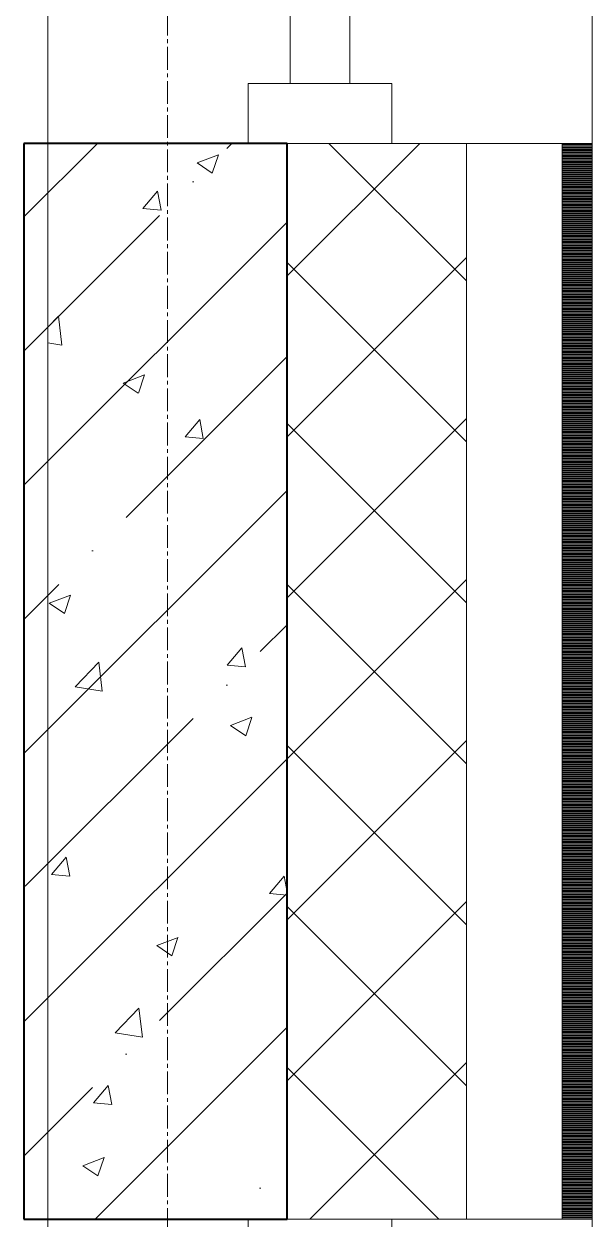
# Model space of a CAD drawing. Header units: millimetres. Extents: x -24360 to 609566, y -391049 to 148426.
# Drawn here: x 214009 to 214484, y 23954 to 24954 of the extents above; entities that cross this region are included whole.
import ezdxf

# ---------------------------------------------------------------- set-up
doc = ezdxf.new("R2010")
doc.units = ezdxf.units.MM
doc.linetypes.add('CENTER2', pattern=[28.575, 19.05, -3.175, 3.175, -3.175])
doc.linetypes.add('HIDDEN2', pattern=[4.7625, 3.175, -1.5875])
for name, color, linetype, lineweight in [('A-Wall_Материал_Газоблок_Контур', 250, 'Continuous', 0), ('АР_Колонны', 70, 'Continuous', 30), ('АР_Окна', 4, 'Continuous', 5), ('АР_Стены ЖБ', 7, 'Continuous', 30), ('АР_Стены ПЕНОблок', 52, 'Continuous', 20), ('АР_Тонкая', 254, 'Continuous', 5), ('АР_Утеплитель', 31, 'Continuous', 0), ('АР_Штриховка', 8, 'Continuous', 0)]:
    doc.layers.add(name, color=color, linetype=linetype, lineweight=lineweight)
doc.layers.add('АР_Оси_РД_100', color=7, linetype='Continuous', lineweight=0, true_color=0x525252)

msp = doc.modelspace()

# ---------------------------------------------------------------- hatches: boundary and pattern name
at = {"layer": 'АР_Штриховка', "linetype": 'Continuous', "lineweight": 5, "true_color": 0x000000}
h = msp.add_hatch(dxfattribs=at)
h.set_pattern_fill('ANSI35', color=18, scale=25, style=0)
h.set_pattern_definition([(45, (194029.4, -14045.81), (-112.2532, 112.2532), []), (45, (194141.65, -14045.81), (-112.2532, 112.2532), [198.4375, -39.6875, 0, -39.6875])])
h.paths.add_polyline_path([(214009.4, 23954.189), (214229.4, 23954.189), (214229.4, 24854.189), (214009.4, 24854.189)], flags=0)

# ---------------------------------------------------------------- linework, layer by layer
at = {"layer": 'A-Wall_Материал_Газоблок_Контур', "color": 18, "linetype": 'Continuous', "lineweight": 0, "true_color": 0x000000}
for p, q in [((214029.4, 26054.189), (214029.4, 24854.189)), ((214484.4, 24854.189), (214484.4, 26054.189)), ((214029.4, 23954.189), (214029.4, 20654.189)), ((214484.4, 20654.189), (214484.4, 23954.189))]:
    msp.add_line(p, q, dxfattribs=at)
at = {"layer": 'АР_Колонны', "color": 18, "linetype": 'HIDDEN2', "lineweight": 25, "true_color": 0x000000}
for p, q in [((214009.4, 24854.189), (214229.4, 24854.189)), ((214009.4, 23954.189), (214009.4, 24854.189)), ((214229.4, 24854.189), (214229.4, 23954.189)), ((214229.4, 23954.189), (214009.4, 23954.189))]:
    msp.add_line(p, q, dxfattribs=at)
at = {"layer": 'АР_Колонны', "color": 18, "linetype": 'Continuous', "lineweight": 30, "true_color": 0x000000}
for p, q in [((214229.4, 24854.189), (214009.4, 24854.189)), ((214009.4, 24854.189), (214009.4, 23954.189)), ((214229.4, 23954.189), (214229.4, 24854.189)), ((214009.4, 23954.189), (214229.4, 23954.189))]:
    msp.add_line(p, q, dxfattribs=at)
at = {"layer": 'АР_Окна', "color": 18, "linetype": 'Continuous', "lineweight": 5, "true_color": 0x000000}
for p, q in [((214029.4, 26054.189), (214029.4, 24854.189)), ((214484.4, 26054.189), (214484.4, 24854.189)), ((214029.4, 23954.189), (214029.4, 20654.189)), ((214484.4, 23954.189), (214484.4, 20654.189))]:
    msp.add_line(p, q, dxfattribs=at)
for points in [[(214231.9, 26004.189), (214281.9, 26004.189), (214281.9, 24904.189), (214231.9, 24904.189)], [(214316.9, 24904.189), (214316.9, 24854.189), (214196.9, 24854.189), (214196.9, 24904.189)], [(214316.9, 23904.189), (214316.9, 23954.189), (214196.9, 23954.189), (214196.9, 23904.189)]]:
    msp.add_lwpolyline(points, close=True, dxfattribs=at)
at = {"layer": 'АР_Оси_РД_100', "linetype": 'CENTER2'}
msp.add_line((214129.4, -4259.177), (214129.4, 29954.189), dxfattribs=at)
at = {"layer": 'АР_Стены ЖБ', "color": 18, "linetype": 'Continuous', "lineweight": 40, "true_color": 0x000000}
for p, q in [((214229.4, 24854.189), (214009.4, 24854.189)), ((214009.4, 24854.189), (214009.4, 23954.189)), ((214229.4, 23954.189), (214229.4, 24854.189)), ((214009.4, 23954.189), (214229.4, 23954.189))]:
    msp.add_line(p, q, dxfattribs=at)
at = {"layer": 'АР_Стены ПЕНОблок', "color": 18, "linetype": 'Continuous', "lineweight": 20, "true_color": 0x000000}
for p, q in [((214229.4, 24854.189), (214029.4, 24854.189)), ((214029.4, 24854.189), (214029.4, 23954.189)), ((214229.4, 23954.189), (214229.4, 24854.189)), ((214029.4, 23954.189), (214229.4, 23954.189))]:
    msp.add_line(p, q, dxfattribs=at)
at = {"layer": 'АР_Тонкая', "color": 18, "linetype": 'Continuous', "lineweight": 5, "true_color": 0x000000}
for p, q in [((214459.4, 24854.189), (214379.4, 24854.189)), ((214379.4, 24854.189), (214379.4, 23954.189)), ((214459.4, 23954.189), (214459.4, 24854.189)), ((214484.4, 24854.189), (214459.4, 24854.189)), ((214459.4, 24854.189), (214459.4, 23954.189)), ((214484.4, 23954.189), (214484.4, 24854.189)), ((214379.4, 23954.189), (214459.4, 23954.189)), ((214459.4, 23954.189), (214484.4, 23954.189))]:
    msp.add_line(p, q, dxfattribs=at)
at = {"layer": 'АР_Утеплитель', "color": 18, "linetype": 'Continuous', "lineweight": 0, "true_color": 0x000000}
for p, q in [((214379.4, 24854.189), (214229.4, 24854.189)), ((214229.4, 24854.189), (214229.4, 23954.189)), ((214379.4, 23954.189), (214379.4, 24854.189)), ((214229.4, 23954.189), (214379.4, 23954.189))]:
    msp.add_line(p, q, dxfattribs=at)
at = {"layer": 'АР_Штриховка', "color": 18, "linetype": 'Continuous', "lineweight": 0, "true_color": 0x000000}
for p, q in [((214229.4, 24743.319), (214340.269, 24854.189)), ((214379.4, 24739.175), (214264.386, 24854.189)), ((214459.4, 24853.189), (214484.4, 24853.189)), ((214459.4, 24852.189), (214484.4, 24852.189)), ((214459.4, 24851.189), (214484.4, 24851.189)), ((214459.4, 24850.189), (214484.4, 24850.189)), ((214154.232, 24837.853), (214172.017, 24844.68)), ((214166.854, 24829.296), (214172.005, 24844.645)), ((214459.4, 24849.189), (214484.4, 24849.189)), ((214459.4, 24848.189), (214484.4, 24848.189)), ((214459.4, 24847.189), (214484.4, 24847.189)), ((214459.4, 24846.189), (214484.4, 24846.189)), ((214459.4, 24845.189), (214484.4, 24845.189)), ((214459.4, 24844.189), (214484.4, 24844.189)), ((214459.4, 24843.189), (214484.4, 24843.189)), ((214459.4, 24842.189), (214484.4, 24842.189)), ((214459.4, 24841.189), (214484.4, 24841.189)), ((214459.4, 24840.189), (214484.4, 24840.189)), ((214154.217, 24837.819), (214166.852, 24829.297)), ((214459.4, 24839.189), (214484.4, 24839.189)), ((214459.4, 24838.189), (214484.4, 24838.189)), ((214459.4, 24837.189), (214484.4, 24837.189)), ((214459.4, 24836.189), (214484.4, 24836.189)), ((214459.4, 24835.189), (214484.4, 24835.189)), ((214459.4, 24834.189), (214484.4, 24834.189)), ((214459.4, 24833.189), (214484.4, 24833.189)), ((214459.4, 24832.189), (214484.4, 24832.189)), ((214459.4, 24831.189), (214484.4, 24831.189)), ((214459.4, 24830.189), (214484.4, 24830.189)), ((214459.4, 24829.189), (214484.4, 24829.189)), ((214459.4, 24828.189), (214484.4, 24828.189)), ((214459.4, 24827.189), (214484.4, 24827.189)), ((214459.4, 24826.189), (214484.4, 24826.189)), ((214459.4, 24825.189), (214484.4, 24825.189)), ((214459.4, 24824.189), (214484.4, 24824.189)), ((214459.4, 24823.189), (214484.4, 24823.189)), ((214459.4, 24822.189), (214484.4, 24822.189)), ((214459.4, 24821.189), (214484.4, 24821.189)), ((214459.4, 24820.189), (214484.4, 24820.189)), ((214108.89, 24799.726), (214121.135, 24814.32)), ((214124.108, 24798.403), (214121.171, 24814.325)), ((214459.4, 24819.189), (214484.4, 24819.189)), ((214459.4, 24818.189), (214484.4, 24818.189)), ((214459.4, 24817.189), (214484.4, 24817.189)), ((214459.4, 24816.189), (214484.4, 24816.189)), ((214459.4, 24815.189), (214484.4, 24815.189)), ((214459.4, 24814.189), (214484.4, 24814.189)), ((214459.4, 24813.189), (214484.4, 24813.189)), ((214459.4, 24812.189), (214484.4, 24812.189)), ((214459.4, 24811.189), (214484.4, 24811.189)), ((214459.4, 24810.189), (214484.4, 24810.189)), ((214459.4, 24809.189), (214484.4, 24809.189)), ((214459.4, 24808.189), (214484.4, 24808.189)), ((214459.4, 24807.189), (214484.4, 24807.189)), ((214459.4, 24806.189), (214484.4, 24806.189)), ((214459.4, 24805.189), (214484.4, 24805.189)), ((214459.4, 24804.189), (214484.4, 24804.189)), ((214459.4, 24803.189), (214484.4, 24803.189)), ((214459.4, 24802.189), (214484.4, 24802.189)), ((214459.4, 24801.189), (214484.4, 24801.189)), ((214459.4, 24800.189), (214484.4, 24800.189)), ((214108.89, 24799.725), (214124.072, 24798.397)), ((214459.4, 24799.189), (214484.4, 24799.189)), ((214459.4, 24798.189), (214484.4, 24798.189)), ((214459.4, 24797.189), (214484.4, 24797.189)), ((214459.4, 24796.189), (214484.4, 24796.189)), ((214459.4, 24795.189), (214484.4, 24795.189)), ((214459.4, 24794.189), (214484.4, 24794.189)), ((214459.4, 24793.189), (214484.4, 24793.189)), ((214459.4, 24792.189), (214484.4, 24792.189)), ((214459.4, 24791.189), (214484.4, 24791.189)), ((214459.4, 24790.189), (214484.4, 24790.189)), ((214459.4, 24789.189), (214484.4, 24789.189)), ((214459.4, 24788.189), (214484.4, 24788.189)), ((214459.4, 24787.189), (214484.4, 24787.189)), ((214459.4, 24786.189), (214484.4, 24786.189)), ((214459.4, 24785.189), (214484.4, 24785.189)), ((214459.4, 24784.189), (214484.4, 24784.189)), ((214459.4, 24783.189), (214484.4, 24783.189)), ((214459.4, 24782.189), (214484.4, 24782.189)), ((214459.4, 24781.189), (214484.4, 24781.189)), ((214459.4, 24780.189), (214484.4, 24780.189)), ((214459.4, 24779.189), (214484.4, 24779.189)), ((214459.4, 24778.189), (214484.4, 24778.189)), ((214459.4, 24777.189), (214484.4, 24777.189)), ((214459.4, 24776.189), (214484.4, 24776.189)), ((214459.4, 24775.189), (214484.4, 24775.189)), ((214459.4, 24774.189), (214484.4, 24774.189)), ((214459.4, 24773.189), (214484.4, 24773.189)), ((214459.4, 24772.189), (214484.4, 24772.189)), ((214459.4, 24771.189), (214484.4, 24771.189)), ((214459.4, 24770.189), (214484.4, 24770.189)), ((214459.4, 24769.189), (214484.4, 24769.189)), ((214459.4, 24768.189), (214484.4, 24768.189)), ((214459.4, 24767.189), (214484.4, 24767.189)), ((214459.4, 24766.189), (214484.4, 24766.189)), ((214459.4, 24765.189), (214484.4, 24765.189)), ((214459.4, 24764.189), (214484.4, 24764.189)), ((214459.4, 24763.189), (214484.4, 24763.189)), ((214459.4, 24762.189), (214484.4, 24762.189)), ((214459.4, 24761.189), (214484.4, 24761.189)), ((214459.4, 24760.189), (214484.4, 24760.189)), ((214229.4, 24608.615), (214379.4, 24758.615)), ((214379.4, 24604.472), (214229.4, 24754.472)), ((214459.4, 24759.189), (214484.4, 24759.189)), ((214459.4, 24758.189), (214484.4, 24758.189)), ((214459.4, 24757.189), (214484.4, 24757.189)), ((214459.4, 24756.189), (214484.4, 24756.189)), ((214459.4, 24755.189), (214484.4, 24755.189)), ((214459.4, 24754.189), (214484.4, 24754.189)), ((214459.4, 24753.189), (214484.4, 24753.189)), ((214459.4, 24752.189), (214484.4, 24752.189)), ((214459.4, 24751.189), (214484.4, 24751.189)), ((214459.4, 24750.189), (214484.4, 24750.189)), ((214459.4, 24749.189), (214484.4, 24749.189)), ((214459.4, 24748.189), (214484.4, 24748.189)), ((214459.4, 24747.189), (214484.4, 24747.189)), ((214459.4, 24746.189), (214484.4, 24746.189)), ((214459.4, 24745.189), (214484.4, 24745.189)), ((214459.4, 24744.189), (214484.4, 24744.189)), ((214459.4, 24743.189), (214484.4, 24743.189)), ((214459.4, 24742.189), (214484.4, 24742.189)), ((214459.4, 24741.189), (214484.4, 24741.189)), ((214459.4, 24740.189), (214484.4, 24740.189)), ((214459.4, 24739.189), (214484.4, 24739.189)), ((214459.4, 24738.189), (214484.4, 24738.189)), ((214459.4, 24737.189), (214484.4, 24737.189)), ((214459.4, 24736.189), (214484.4, 24736.189)), ((214459.4, 24735.189), (214484.4, 24735.189)), ((214459.4, 24734.189), (214484.4, 24734.189)), ((214459.4, 24733.189), (214484.4, 24733.189)), ((214459.4, 24732.189), (214484.4, 24732.189)), ((214459.4, 24731.189), (214484.4, 24731.189)), ((214459.4, 24730.189), (214484.4, 24730.189)), ((214459.4, 24729.189), (214484.4, 24729.189)), ((214459.4, 24728.189), (214484.4, 24728.189)), ((214459.4, 24727.189), (214484.4, 24727.189)), ((214459.4, 24726.189), (214484.4, 24726.189)), ((214459.4, 24725.189), (214484.4, 24725.189)), ((214459.4, 24724.189), (214484.4, 24724.189)), ((214459.4, 24723.189), (214484.4, 24723.189)), ((214459.4, 24722.189), (214484.4, 24722.189)), ((214459.4, 24721.189), (214484.4, 24721.189)), ((214459.4, 24720.189), (214484.4, 24720.189)), ((214459.4, 24719.189), (214484.4, 24719.189)), ((214459.4, 24718.189), (214484.4, 24718.189)), ((214459.4, 24717.189), (214484.4, 24717.189)), ((214459.4, 24716.189), (214484.4, 24716.189)), ((214459.4, 24715.189), (214484.4, 24715.189)), ((214459.4, 24714.189), (214484.4, 24714.189)), ((214459.4, 24713.189), (214484.4, 24713.189)), ((214459.4, 24712.189), (214484.4, 24712.189)), ((214459.4, 24711.189), (214484.4, 24711.189)), ((214459.4, 24710.189), (214484.4, 24710.189)), ((214029.4, 24700.358), (214038.244, 24709.576)), ((214041.061, 24685.455), (214038.255, 24709.577)), ((214459.4, 24709.189), (214484.4, 24709.189)), ((214459.4, 24708.189), (214484.4, 24708.189)), ((214459.4, 24707.189), (214484.4, 24707.189)), ((214459.4, 24706.189), (214484.4, 24706.189)), ((214459.4, 24705.189), (214484.4, 24705.189)), ((214459.4, 24704.189), (214484.4, 24704.189)), ((214459.4, 24703.189), (214484.4, 24703.189)), ((214459.4, 24702.189), (214484.4, 24702.189)), ((214459.4, 24701.189), (214484.4, 24701.189)), ((214459.4, 24700.189), (214484.4, 24700.189)), ((214459.4, 24699.189), (214484.4, 24699.189)), ((214459.4, 24698.189), (214484.4, 24698.189)), ((214459.4, 24697.189), (214484.4, 24697.189)), ((214459.4, 24696.189), (214484.4, 24696.189)), ((214459.4, 24695.189), (214484.4, 24695.189)), ((214459.4, 24694.189), (214484.4, 24694.189)), ((214459.4, 24693.189), (214484.4, 24693.189)), ((214459.4, 24692.189), (214484.4, 24692.189)), ((214459.4, 24691.189), (214484.4, 24691.189)), ((214459.4, 24690.189), (214484.4, 24690.189)), ((214029.4, 24687.245), (214041.058, 24685.436)), ((214459.4, 24689.189), (214484.4, 24689.189)), ((214459.4, 24688.189), (214484.4, 24688.189)), ((214459.4, 24687.189), (214484.4, 24687.189)), ((214459.4, 24686.189), (214484.4, 24686.189)), ((214459.4, 24685.189), (214484.4, 24685.189)), ((214459.4, 24684.189), (214484.4, 24684.189)), ((214459.4, 24683.189), (214484.4, 24683.189)), ((214459.4, 24682.189), (214484.4, 24682.189)), ((214459.4, 24681.189), (214484.4, 24681.189)), ((214459.4, 24680.189), (214484.4, 24680.189)), ((214459.4, 24679.189), (214484.4, 24679.189)), ((214459.4, 24678.189), (214484.4, 24678.189)), ((214459.4, 24677.189), (214484.4, 24677.189)), ((214459.4, 24676.189), (214484.4, 24676.189)), ((214459.4, 24675.189), (214484.4, 24675.189)), ((214459.4, 24674.189), (214484.4, 24674.189)), ((214459.4, 24673.189), (214484.4, 24673.189)), ((214459.4, 24672.189), (214484.4, 24672.189)), ((214459.4, 24671.189), (214484.4, 24671.189)), ((214459.4, 24670.189), (214484.4, 24670.189)), ((214092.43, 24653.665), (214110.215, 24660.492)), ((214105.052, 24645.108), (214110.203, 24660.457)), ((214459.4, 24669.189), (214484.4, 24669.189)), ((214459.4, 24668.189), (214484.4, 24668.189)), ((214459.4, 24667.189), (214484.4, 24667.189)), ((214459.4, 24666.189), (214484.4, 24666.189)), ((214459.4, 24665.189), (214484.4, 24665.189)), ((214459.4, 24664.189), (214484.4, 24664.189)), ((214459.4, 24663.189), (214484.4, 24663.189)), ((214459.4, 24662.189), (214484.4, 24662.189)), ((214459.4, 24661.189), (214484.4, 24661.189)), ((214459.4, 24660.189), (214484.4, 24660.189)), ((214092.415, 24653.631), (214105.05, 24645.109)), ((214459.4, 24659.189), (214484.4, 24659.189)), ((214459.4, 24658.189), (214484.4, 24658.189)), ((214459.4, 24657.189), (214484.4, 24657.189)), ((214459.4, 24656.189), (214484.4, 24656.189)), ((214459.4, 24655.189), (214484.4, 24655.189)), ((214459.4, 24654.189), (214484.4, 24654.189)), ((214459.4, 24653.189), (214484.4, 24653.189)), ((214459.4, 24652.189), (214484.4, 24652.189)), ((214459.4, 24651.189), (214484.4, 24651.189)), ((214459.4, 24650.189), (214484.4, 24650.189)), ((214459.4, 24649.189), (214484.4, 24649.189)), ((214459.4, 24648.189), (214484.4, 24648.189)), ((214459.4, 24647.189), (214484.4, 24647.189)), ((214459.4, 24646.189), (214484.4, 24646.189)), ((214459.4, 24645.189), (214484.4, 24645.189)), ((214459.4, 24644.189), (214484.4, 24644.189)), ((214459.4, 24643.189), (214484.4, 24643.189)), ((214459.4, 24642.189), (214484.4, 24642.189)), ((214459.4, 24641.189), (214484.4, 24641.189)), ((214459.4, 24640.189), (214484.4, 24640.189)), ((214459.4, 24639.189), (214484.4, 24639.189)), ((214459.4, 24638.189), (214484.4, 24638.189)), ((214459.4, 24637.189), (214484.4, 24637.189)), ((214459.4, 24636.189), (214484.4, 24636.189)), ((214459.4, 24635.189), (214484.4, 24635.189)), ((214459.4, 24634.189), (214484.4, 24634.189)), ((214459.4, 24633.189), (214484.4, 24633.189)), ((214459.4, 24632.189), (214484.4, 24632.189)), ((214459.4, 24631.189), (214484.4, 24631.189)), ((214459.4, 24630.189), (214484.4, 24630.189)), ((214144.134, 24608.67), (214156.379, 24623.263)), ((214159.351, 24607.347), (214156.414, 24623.268)), ((214229.4, 24473.911), (214379.4, 24623.911)), ((214459.4, 24629.189), (214484.4, 24629.189)), ((214459.4, 24628.189), (214484.4, 24628.189)), ((214459.4, 24627.189), (214484.4, 24627.189)), ((214459.4, 24626.189), (214484.4, 24626.189)), ((214459.4, 24625.189), (214484.4, 24625.189)), ((214459.4, 24624.189), (214484.4, 24624.189)), ((214459.4, 24623.189), (214484.4, 24623.189)), ((214459.4, 24622.189), (214484.4, 24622.189)), ((214459.4, 24621.189), (214484.4, 24621.189)), ((214459.4, 24620.189), (214484.4, 24620.189)), ((214379.4, 24469.768), (214229.4, 24619.768)), ((214459.4, 24619.189), (214484.4, 24619.189)), ((214459.4, 24618.189), (214484.4, 24618.189)), ((214459.4, 24617.189), (214484.4, 24617.189)), ((214459.4, 24616.189), (214484.4, 24616.189)), ((214459.4, 24615.189), (214484.4, 24615.189)), ((214459.4, 24614.189), (214484.4, 24614.189)), ((214459.4, 24613.189), (214484.4, 24613.189)), ((214459.4, 24612.189), (214484.4, 24612.189)), ((214459.4, 24611.189), (214484.4, 24611.189)), ((214459.4, 24610.189), (214484.4, 24610.189)), ((214144.134, 24608.668), (214159.316, 24607.34)), ((214459.4, 24609.189), (214484.4, 24609.189)), ((214459.4, 24608.189), (214484.4, 24608.189)), ((214459.4, 24607.189), (214484.4, 24607.189)), ((214459.4, 24606.189), (214484.4, 24606.189)), ((214459.4, 24605.189), (214484.4, 24605.189)), ((214459.4, 24604.189), (214484.4, 24604.189)), ((214459.4, 24603.189), (214484.4, 24603.189)), ((214459.4, 24602.189), (214484.4, 24602.189)), ((214459.4, 24601.189), (214484.4, 24601.189)), ((214459.4, 24600.189), (214484.4, 24600.189)), ((214459.4, 24599.189), (214484.4, 24599.189)), ((214459.4, 24598.189), (214484.4, 24598.189)), ((214459.4, 24597.189), (214484.4, 24597.189)), ((214459.4, 24596.189), (214484.4, 24596.189)), ((214459.4, 24595.189), (214484.4, 24595.189)), ((214459.4, 24594.189), (214484.4, 24594.189)), ((214459.4, 24593.189), (214484.4, 24593.189)), ((214459.4, 24592.189), (214484.4, 24592.189)), ((214459.4, 24591.189), (214484.4, 24591.189)), ((214459.4, 24590.189), (214484.4, 24590.189)), ((214459.4, 24589.189), (214484.4, 24589.189)), ((214459.4, 24588.189), (214484.4, 24588.189)), ((214459.4, 24587.189), (214484.4, 24587.189)), ((214459.4, 24586.189), (214484.4, 24586.189)), ((214459.4, 24585.189), (214484.4, 24585.189)), ((214459.4, 24584.189), (214484.4, 24584.189)), ((214459.4, 24583.189), (214484.4, 24583.189)), ((214459.4, 24582.189), (214484.4, 24582.189)), ((214459.4, 24581.189), (214484.4, 24581.189)), ((214459.4, 24580.189), (214484.4, 24580.189)), ((214459.4, 24579.189), (214484.4, 24579.189)), ((214459.4, 24578.189), (214484.4, 24578.189)), ((214459.4, 24577.189), (214484.4, 24577.189)), ((214459.4, 24576.189), (214484.4, 24576.189)), ((214459.4, 24575.189), (214484.4, 24575.189)), ((214459.4, 24574.189), (214484.4, 24574.189)), ((214459.4, 24573.189), (214484.4, 24573.189)), ((214459.4, 24572.189), (214484.4, 24572.189)), ((214459.4, 24571.189), (214484.4, 24571.189)), ((214459.4, 24570.189), (214484.4, 24570.189)), ((214459.4, 24569.189), (214484.4, 24569.189)), ((214459.4, 24568.189), (214484.4, 24568.189)), ((214459.4, 24567.189), (214484.4, 24567.189)), ((214459.4, 24566.189), (214484.4, 24566.189)), ((214459.4, 24565.189), (214484.4, 24565.189)), ((214459.4, 24564.189), (214484.4, 24564.189)), ((214459.4, 24563.189), (214484.4, 24563.189)), ((214459.4, 24562.189), (214484.4, 24562.189)), ((214459.4, 24561.189), (214484.4, 24561.189)), ((214459.4, 24560.189), (214484.4, 24560.189)), ((214459.4, 24559.189), (214484.4, 24559.189)), ((214459.4, 24558.189), (214484.4, 24558.189)), ((214459.4, 24557.189), (214484.4, 24557.189)), ((214459.4, 24556.189), (214484.4, 24556.189)), ((214459.4, 24555.189), (214484.4, 24555.189)), ((214459.4, 24554.189), (214484.4, 24554.189)), ((214459.4, 24553.189), (214484.4, 24553.189)), ((214459.4, 24552.189), (214484.4, 24552.189)), ((214459.4, 24551.189), (214484.4, 24551.189)), ((214459.4, 24550.189), (214484.4, 24550.189)), ((214459.4, 24549.189), (214484.4, 24549.189)), ((214459.4, 24548.189), (214484.4, 24548.189)), ((214459.4, 24547.189), (214484.4, 24547.189)), ((214459.4, 24546.189), (214484.4, 24546.189)), ((214459.4, 24545.189), (214484.4, 24545.189)), ((214459.4, 24544.189), (214484.4, 24544.189)), ((214459.4, 24543.189), (214484.4, 24543.189)), ((214459.4, 24542.189), (214484.4, 24542.189)), ((214459.4, 24541.189), (214484.4, 24541.189)), ((214459.4, 24540.189), (214484.4, 24540.189)), ((214459.4, 24539.189), (214484.4, 24539.189)), ((214459.4, 24538.189), (214484.4, 24538.189)), ((214459.4, 24537.189), (214484.4, 24537.189)), ((214459.4, 24536.189), (214484.4, 24536.189)), ((214459.4, 24535.189), (214484.4, 24535.189)), ((214459.4, 24534.189), (214484.4, 24534.189)), ((214459.4, 24533.189), (214484.4, 24533.189)), ((214459.4, 24532.189), (214484.4, 24532.189)), ((214459.4, 24531.189), (214484.4, 24531.189)), ((214459.4, 24530.189), (214484.4, 24530.189)), ((214459.4, 24529.189), (214484.4, 24529.189)), ((214459.4, 24528.189), (214484.4, 24528.189)), ((214459.4, 24527.189), (214484.4, 24527.189)), ((214459.4, 24526.189), (214484.4, 24526.189)), ((214459.4, 24525.189), (214484.4, 24525.189)), ((214459.4, 24524.189), (214484.4, 24524.189)), ((214459.4, 24523.189), (214484.4, 24523.189)), ((214459.4, 24522.189), (214484.4, 24522.189)), ((214459.4, 24521.189), (214484.4, 24521.189)), ((214459.4, 24520.189), (214484.4, 24520.189)), ((214459.4, 24519.189), (214484.4, 24519.189)), ((214459.4, 24518.189), (214484.4, 24518.189)), ((214459.4, 24517.189), (214484.4, 24517.189)), ((214459.4, 24516.189), (214484.4, 24516.189)), ((214459.4, 24515.189), (214484.4, 24515.189)), ((214459.4, 24514.189), (214484.4, 24514.189)), ((214459.4, 24513.189), (214484.4, 24513.189)), ((214459.4, 24512.189), (214484.4, 24512.189)), ((214459.4, 24511.189), (214484.4, 24511.189)), ((214459.4, 24510.189), (214484.4, 24510.189)), ((214459.4, 24509.189), (214484.4, 24509.189)), ((214459.4, 24508.189), (214484.4, 24508.189)), ((214459.4, 24507.189), (214484.4, 24507.189)), ((214459.4, 24506.189), (214484.4, 24506.189)), ((214459.4, 24505.189), (214484.4, 24505.189)), ((214459.4, 24504.189), (214484.4, 24504.189)), ((214459.4, 24503.189), (214484.4, 24503.189)), ((214459.4, 24502.189), (214484.4, 24502.189)), ((214459.4, 24501.189), (214484.4, 24501.189)), ((214459.4, 24500.189), (214484.4, 24500.189)), ((214459.4, 24499.189), (214484.4, 24499.189)), ((214459.4, 24498.189), (214484.4, 24498.189)), ((214459.4, 24497.189), (214484.4, 24497.189)), ((214459.4, 24496.189), (214484.4, 24496.189)), ((214459.4, 24495.189), (214484.4, 24495.189)), ((214459.4, 24494.189), (214484.4, 24494.189)), ((214459.4, 24493.189), (214484.4, 24493.189)), ((214459.4, 24492.189), (214484.4, 24492.189)), ((214459.4, 24491.189), (214484.4, 24491.189)), ((214459.4, 24490.189), (214484.4, 24490.189)), ((214229.4, 24339.207), (214379.4, 24489.207)), ((214379.4, 24335.064), (214229.4, 24485.064)), ((214459.4, 24489.189), (214484.4, 24489.189)), ((214459.4, 24488.189), (214484.4, 24488.189)), ((214459.4, 24487.189), (214484.4, 24487.189)), ((214459.4, 24486.189), (214484.4, 24486.189)), ((214459.4, 24485.189), (214484.4, 24485.189)), ((214459.4, 24484.189), (214484.4, 24484.189)), ((214459.4, 24483.189), (214484.4, 24483.189)), ((214459.4, 24482.189), (214484.4, 24482.189)), ((214459.4, 24481.189), (214484.4, 24481.189)), ((214459.4, 24480.189), (214484.4, 24480.189)), ((214030.628, 24469.477), (214048.413, 24476.304)), ((214043.25, 24460.92), (214048.401, 24476.269)), ((214459.4, 24479.189), (214484.4, 24479.189)), ((214459.4, 24478.189), (214484.4, 24478.189)), ((214459.4, 24477.189), (214484.4, 24477.189)), ((214459.4, 24476.189), (214484.4, 24476.189)), ((214459.4, 24475.189), (214484.4, 24475.189)), ((214459.4, 24474.189), (214484.4, 24474.189)), ((214459.4, 24473.189), (214484.4, 24473.189)), ((214459.4, 24472.189), (214484.4, 24472.189)), ((214459.4, 24471.189), (214484.4, 24471.189)), ((214459.4, 24470.189), (214484.4, 24470.189)), ((214030.613, 24469.443), (214043.248, 24460.921)), ((214459.4, 24469.189), (214484.4, 24469.189)), ((214459.4, 24468.189), (214484.4, 24468.189)), ((214459.4, 24467.189), (214484.4, 24467.189)), ((214459.4, 24466.189), (214484.4, 24466.189)), ((214459.4, 24465.189), (214484.4, 24465.189)), ((214459.4, 24464.189), (214484.4, 24464.189)), ((214459.4, 24463.189), (214484.4, 24463.189)), ((214459.4, 24462.189), (214484.4, 24462.189)), ((214459.4, 24461.189), (214484.4, 24461.189)), ((214459.4, 24460.189), (214484.4, 24460.189)), ((214459.4, 24459.189), (214484.4, 24459.189)), ((214459.4, 24458.189), (214484.4, 24458.189)), ((214459.4, 24457.189), (214484.4, 24457.189)), ((214459.4, 24456.189), (214484.4, 24456.189)), ((214459.4, 24455.189), (214484.4, 24455.189)), ((214459.4, 24454.189), (214484.4, 24454.189)), ((214459.4, 24453.189), (214484.4, 24453.189)), ((214459.4, 24452.189), (214484.4, 24452.189)), ((214459.4, 24451.189), (214484.4, 24451.189)), ((214459.4, 24450.189), (214484.4, 24450.189)), ((214459.4, 24449.189), (214484.4, 24449.189)), ((214459.4, 24448.189), (214484.4, 24448.189)), ((214459.4, 24447.189), (214484.4, 24447.189)), ((214459.4, 24446.189), (214484.4, 24446.189)), ((214459.4, 24445.189), (214484.4, 24445.189)), ((214459.4, 24444.189), (214484.4, 24444.189)), ((214459.4, 24443.189), (214484.4, 24443.189)), ((214459.4, 24442.189), (214484.4, 24442.189)), ((214459.4, 24441.189), (214484.4, 24441.189)), ((214459.4, 24440.189), (214484.4, 24440.189)), ((214179.377, 24417.613), (214191.622, 24432.206)), ((214194.594, 24416.29), (214191.657, 24432.211)), ((214459.4, 24439.189), (214484.4, 24439.189)), ((214459.4, 24438.189), (214484.4, 24438.189)), ((214459.4, 24437.189), (214484.4, 24437.189)), ((214459.4, 24436.189), (214484.4, 24436.189)), ((214459.4, 24435.189), (214484.4, 24435.189)), ((214459.4, 24434.189), (214484.4, 24434.189)), ((214459.4, 24433.189), (214484.4, 24433.189)), ((214459.4, 24432.189), (214484.4, 24432.189)), ((214459.4, 24431.189), (214484.4, 24431.189)), ((214459.4, 24430.189), (214484.4, 24430.189)), ((214052.135, 24399.489), (214071.919, 24420.108)), ((214074.736, 24395.986), (214071.929, 24420.109)), ((214459.4, 24429.189), (214484.4, 24429.189)), ((214459.4, 24428.189), (214484.4, 24428.189)), ((214459.4, 24427.189), (214484.4, 24427.189)), ((214459.4, 24426.189), (214484.4, 24426.189)), ((214459.4, 24425.189), (214484.4, 24425.189)), ((214459.4, 24424.189), (214484.4, 24424.189)), ((214459.4, 24423.189), (214484.4, 24423.189)), ((214459.4, 24422.189), (214484.4, 24422.189)), ((214459.4, 24421.189), (214484.4, 24421.189)), ((214459.4, 24420.189), (214484.4, 24420.189)), ((214179.377, 24417.612), (214194.559, 24416.283)), ((214459.4, 24419.189), (214484.4, 24419.189)), ((214459.4, 24418.189), (214484.4, 24418.189)), ((214459.4, 24417.189), (214484.4, 24417.189)), ((214459.4, 24416.189), (214484.4, 24416.189)), ((214459.4, 24415.189), (214484.4, 24415.189)), ((214459.4, 24414.189), (214484.4, 24414.189)), ((214459.4, 24413.189), (214484.4, 24413.189)), ((214459.4, 24412.189), (214484.4, 24412.189)), ((214459.4, 24411.189), (214484.4, 24411.189)), ((214459.4, 24410.189), (214484.4, 24410.189)), ((214459.4, 24409.189), (214484.4, 24409.189)), ((214459.4, 24408.189), (214484.4, 24408.189)), ((214459.4, 24407.189), (214484.4, 24407.189)), ((214459.4, 24406.189), (214484.4, 24406.189)), ((214459.4, 24405.189), (214484.4, 24405.189)), ((214459.4, 24404.189), (214484.4, 24404.189)), ((214459.4, 24403.189), (214484.4, 24403.189)), ((214459.4, 24402.189), (214484.4, 24402.189)), ((214459.4, 24401.189), (214484.4, 24401.189)), ((214459.4, 24400.189), (214484.4, 24400.189)), ((214052.143, 24399.472), (214074.733, 24395.968)), ((214459.4, 24399.189), (214484.4, 24399.189)), ((214459.4, 24398.189), (214484.4, 24398.189)), ((214459.4, 24397.189), (214484.4, 24397.189)), ((214459.4, 24396.189), (214484.4, 24396.189)), ((214459.4, 24395.189), (214484.4, 24395.189)), ((214459.4, 24394.189), (214484.4, 24394.189)), ((214459.4, 24393.189), (214484.4, 24393.189)), ((214459.4, 24392.189), (214484.4, 24392.189)), ((214459.4, 24391.189), (214484.4, 24391.189)), ((214459.4, 24390.189), (214484.4, 24390.189)), ((214459.4, 24389.189), (214484.4, 24389.189)), ((214459.4, 24388.189), (214484.4, 24388.189)), ((214459.4, 24387.189), (214484.4, 24387.189)), ((214459.4, 24386.189), (214484.4, 24386.189)), ((214459.4, 24385.189), (214484.4, 24385.189)), ((214459.4, 24384.189), (214484.4, 24384.189)), ((214459.4, 24383.189), (214484.4, 24383.189)), ((214459.4, 24382.189), (214484.4, 24382.189)), ((214459.4, 24381.189), (214484.4, 24381.189)), ((214459.4, 24380.189), (214484.4, 24380.189)), ((214182.243, 24367.212), (214200.027, 24374.039)), ((214194.865, 24358.655), (214200.015, 24374.004)), ((214459.4, 24379.189), (214484.4, 24379.189)), ((214459.4, 24378.189), (214484.4, 24378.189)), ((214459.4, 24377.189), (214484.4, 24377.189)), ((214459.4, 24376.189), (214484.4, 24376.189)), ((214459.4, 24375.189), (214484.4, 24375.189)), ((214459.4, 24374.189), (214484.4, 24374.189)), ((214459.4, 24373.189), (214484.4, 24373.189)), ((214459.4, 24372.189), (214484.4, 24372.189)), ((214459.4, 24371.189), (214484.4, 24371.189)), ((214459.4, 24370.189), (214484.4, 24370.189)), ((214182.227, 24367.178), (214194.862, 24358.656)), ((214459.4, 24369.189), (214484.4, 24369.189)), ((214459.4, 24368.189), (214484.4, 24368.189)), ((214459.4, 24367.189), (214484.4, 24367.189)), ((214459.4, 24366.189), (214484.4, 24366.189)), ((214459.4, 24365.189), (214484.4, 24365.189)), ((214459.4, 24364.189), (214484.4, 24364.189)), ((214459.4, 24363.189), (214484.4, 24363.189)), ((214459.4, 24362.189), (214484.4, 24362.189)), ((214459.4, 24361.189), (214484.4, 24361.189)), ((214459.4, 24360.189), (214484.4, 24360.189)), ((214229.4, 24204.504), (214379.4, 24354.504)), ((214379.4, 24200.36), (214229.4, 24350.36)), ((214459.4, 24359.189), (214484.4, 24359.189)), ((214459.4, 24358.189), (214484.4, 24358.189)), ((214459.4, 24357.189), (214484.4, 24357.189)), ((214459.4, 24356.189), (214484.4, 24356.189)), ((214459.4, 24355.189), (214484.4, 24355.189)), ((214459.4, 24354.189), (214484.4, 24354.189)), ((214459.4, 24353.189), (214484.4, 24353.189)), ((214459.4, 24352.189), (214484.4, 24352.189)), ((214459.4, 24351.189), (214484.4, 24351.189)), ((214459.4, 24350.189), (214484.4, 24350.189)), ((214459.4, 24349.189), (214484.4, 24349.189)), ((214459.4, 24348.189), (214484.4, 24348.189)), ((214459.4, 24347.189), (214484.4, 24347.189)), ((214459.4, 24346.189), (214484.4, 24346.189)), ((214459.4, 24345.189), (214484.4, 24345.189)), ((214459.4, 24344.189), (214484.4, 24344.189)), ((214459.4, 24343.189), (214484.4, 24343.189)), ((214459.4, 24342.189), (214484.4, 24342.189)), ((214459.4, 24341.189), (214484.4, 24341.189)), ((214459.4, 24340.189), (214484.4, 24340.189)), ((214459.4, 24339.189), (214484.4, 24339.189)), ((214459.4, 24338.189), (214484.4, 24338.189)), ((214459.4, 24337.189), (214484.4, 24337.189)), ((214459.4, 24336.189), (214484.4, 24336.189)), ((214459.4, 24335.189), (214484.4, 24335.189)), ((214459.4, 24334.189), (214484.4, 24334.189)), ((214459.4, 24333.189), (214484.4, 24333.189)), ((214459.4, 24332.189), (214484.4, 24332.189)), ((214459.4, 24331.189), (214484.4, 24331.189)), ((214459.4, 24330.189), (214484.4, 24330.189)), ((214459.4, 24329.189), (214484.4, 24329.189)), ((214459.4, 24328.189), (214484.4, 24328.189)), ((214459.4, 24327.189), (214484.4, 24327.189)), ((214459.4, 24326.189), (214484.4, 24326.189)), ((214459.4, 24325.189), (214484.4, 24325.189)), ((214459.4, 24324.189), (214484.4, 24324.189)), ((214459.4, 24323.189), (214484.4, 24323.189)), ((214459.4, 24322.189), (214484.4, 24322.189)), ((214459.4, 24321.189), (214484.4, 24321.189)), ((214459.4, 24320.189), (214484.4, 24320.189)), ((214459.4, 24319.189), (214484.4, 24319.189)), ((214459.4, 24318.189), (214484.4, 24318.189)), ((214459.4, 24317.189), (214484.4, 24317.189)), ((214459.4, 24316.189), (214484.4, 24316.189)), ((214459.4, 24315.189), (214484.4, 24315.189)), ((214459.4, 24314.189), (214484.4, 24314.189)), ((214459.4, 24313.189), (214484.4, 24313.189)), ((214459.4, 24312.189), (214484.4, 24312.189)), ((214459.4, 24311.189), (214484.4, 24311.189)), ((214459.4, 24310.189), (214484.4, 24310.189)), ((214459.4, 24309.189), (214484.4, 24309.189)), ((214459.4, 24308.189), (214484.4, 24308.189)), ((214459.4, 24307.189), (214484.4, 24307.189)), ((214459.4, 24306.189), (214484.4, 24306.189)), ((214459.4, 24305.189), (214484.4, 24305.189)), ((214459.4, 24304.189), (214484.4, 24304.189)), ((214459.4, 24303.189), (214484.4, 24303.189)), ((214459.4, 24302.189), (214484.4, 24302.189)), ((214459.4, 24301.189), (214484.4, 24301.189)), ((214459.4, 24300.189), (214484.4, 24300.189)), ((214459.4, 24299.189), (214484.4, 24299.189)), ((214459.4, 24298.189), (214484.4, 24298.189)), ((214459.4, 24297.189), (214484.4, 24297.189)), ((214459.4, 24296.189), (214484.4, 24296.189)), ((214459.4, 24295.189), (214484.4, 24295.189)), ((214459.4, 24294.189), (214484.4, 24294.189)), ((214459.4, 24293.189), (214484.4, 24293.189)), ((214459.4, 24292.189), (214484.4, 24292.189)), ((214459.4, 24291.189), (214484.4, 24291.189)), ((214459.4, 24290.189), (214484.4, 24290.189)), ((214459.4, 24289.189), (214484.4, 24289.189)), ((214459.4, 24288.189), (214484.4, 24288.189)), ((214459.4, 24287.189), (214484.4, 24287.189)), ((214459.4, 24286.189), (214484.4, 24286.189)), ((214459.4, 24285.189), (214484.4, 24285.189)), ((214459.4, 24284.189), (214484.4, 24284.189)), ((214459.4, 24283.189), (214484.4, 24283.189)), ((214459.4, 24282.189), (214484.4, 24282.189)), ((214459.4, 24281.189), (214484.4, 24281.189)), ((214459.4, 24280.189), (214484.4, 24280.189)), ((214459.4, 24279.189), (214484.4, 24279.189)), ((214459.4, 24278.189), (214484.4, 24278.189)), ((214459.4, 24277.189), (214484.4, 24277.189)), ((214459.4, 24276.189), (214484.4, 24276.189)), ((214459.4, 24275.189), (214484.4, 24275.189)), ((214459.4, 24274.189), (214484.4, 24274.189)), ((214459.4, 24273.189), (214484.4, 24273.189)), ((214459.4, 24272.189), (214484.4, 24272.189)), ((214459.4, 24271.189), (214484.4, 24271.189)), ((214459.4, 24270.189), (214484.4, 24270.189)), ((214459.4, 24269.189), (214484.4, 24269.189)), ((214459.4, 24268.189), (214484.4, 24268.189)), ((214459.4, 24267.189), (214484.4, 24267.189)), ((214459.4, 24266.189), (214484.4, 24266.189)), ((214459.4, 24265.189), (214484.4, 24265.189)), ((214459.4, 24264.189), (214484.4, 24264.189)), ((214459.4, 24263.189), (214484.4, 24263.189)), ((214459.4, 24262.189), (214484.4, 24262.189)), ((214459.4, 24261.189), (214484.4, 24261.189)), ((214459.4, 24260.189), (214484.4, 24260.189)), ((214032.436, 24242.495), (214044.681, 24257.088)), ((214047.652, 24241.172), (214044.715, 24257.093)), ((214459.4, 24259.189), (214484.4, 24259.189)), ((214459.4, 24258.189), (214484.4, 24258.189)), ((214459.4, 24257.189), (214484.4, 24257.189)), ((214459.4, 24256.189), (214484.4, 24256.189)), ((214459.4, 24255.189), (214484.4, 24255.189)), ((214459.4, 24254.189), (214484.4, 24254.189)), ((214459.4, 24253.189), (214484.4, 24253.189)), ((214459.4, 24252.189), (214484.4, 24252.189)), ((214459.4, 24251.189), (214484.4, 24251.189)), ((214459.4, 24250.189), (214484.4, 24250.189)), ((214032.436, 24242.494), (214047.618, 24241.166)), ((214214.621, 24226.556), (214226.866, 24241.149)), ((214229.4, 24227.6), (214226.9, 24241.154)), ((214459.4, 24249.189), (214484.4, 24249.189)), ((214459.4, 24248.189), (214484.4, 24248.189)), ((214459.4, 24247.189), (214484.4, 24247.189)), ((214459.4, 24246.189), (214484.4, 24246.189)), ((214459.4, 24245.189), (214484.4, 24245.189)), ((214459.4, 24244.189), (214484.4, 24244.189)), ((214459.4, 24243.189), (214484.4, 24243.189)), ((214459.4, 24242.189), (214484.4, 24242.189)), ((214459.4, 24241.189), (214484.4, 24241.189)), ((214459.4, 24240.189), (214484.4, 24240.189)), ((214459.4, 24239.189), (214484.4, 24239.189)), ((214459.4, 24238.189), (214484.4, 24238.189)), ((214459.4, 24237.189), (214484.4, 24237.189)), ((214459.4, 24236.189), (214484.4, 24236.189)), ((214459.4, 24235.189), (214484.4, 24235.189)), ((214459.4, 24234.189), (214484.4, 24234.189)), ((214459.4, 24233.189), (214484.4, 24233.189)), ((214459.4, 24232.189), (214484.4, 24232.189)), ((214459.4, 24231.189), (214484.4, 24231.189)), ((214459.4, 24230.189), (214484.4, 24230.189)), ((214214.62, 24226.555), (214229.4, 24225.262)), ((214459.4, 24229.189), (214484.4, 24229.189)), ((214459.4, 24228.189), (214484.4, 24228.189)), ((214459.4, 24227.189), (214484.4, 24227.189)), ((214459.4, 24226.189), (214484.4, 24226.189)), ((214459.4, 24225.189), (214484.4, 24225.189)), ((214459.4, 24224.189), (214484.4, 24224.189)), ((214459.4, 24223.189), (214484.4, 24223.189)), ((214459.4, 24222.189), (214484.4, 24222.189)), ((214459.4, 24221.189), (214484.4, 24221.189)), ((214459.4, 24220.189), (214484.4, 24220.189)), ((214229.4, 24069.8), (214379.4, 24219.8)), ((214379.4, 24065.656), (214229.4, 24215.656)), ((214459.4, 24219.189), (214484.4, 24219.189)), ((214459.4, 24218.189), (214484.4, 24218.189)), ((214459.4, 24217.189), (214484.4, 24217.189)), ((214459.4, 24216.189), (214484.4, 24216.189)), ((214459.4, 24215.189), (214484.4, 24215.189)), ((214459.4, 24214.189), (214484.4, 24214.189)), ((214459.4, 24213.189), (214484.4, 24213.189)), ((214459.4, 24212.189), (214484.4, 24212.189)), ((214459.4, 24211.189), (214484.4, 24211.189)), ((214459.4, 24210.189), (214484.4, 24210.189)), ((214459.4, 24209.189), (214484.4, 24209.189)), ((214459.4, 24208.189), (214484.4, 24208.189)), ((214459.4, 24207.189), (214484.4, 24207.189)), ((214459.4, 24206.189), (214484.4, 24206.189)), ((214459.4, 24205.189), (214484.4, 24205.189)), ((214459.4, 24204.189), (214484.4, 24204.189)), ((214459.4, 24203.189), (214484.4, 24203.189)), ((214459.4, 24202.189), (214484.4, 24202.189)), ((214459.4, 24201.189), (214484.4, 24201.189)), ((214459.4, 24200.189), (214484.4, 24200.189)), ((214459.4, 24199.189), (214484.4, 24199.189)), ((214459.4, 24198.189), (214484.4, 24198.189)), ((214459.4, 24197.189), (214484.4, 24197.189)), ((214459.4, 24196.189), (214484.4, 24196.189)), ((214459.4, 24195.189), (214484.4, 24195.189)), ((214459.4, 24194.189), (214484.4, 24194.189)), ((214459.4, 24193.189), (214484.4, 24193.189)), ((214459.4, 24192.189), (214484.4, 24192.189)), ((214459.4, 24191.189), (214484.4, 24191.189)), ((214459.4, 24190.189), (214484.4, 24190.189)), ((214120.425, 24182.99), (214133.06, 24174.468)), ((214120.44, 24183.024), (214138.225, 24189.85)), ((214133.063, 24174.467), (214138.213, 24189.816)), ((214459.4, 24189.189), (214484.4, 24189.189)), ((214459.4, 24188.189), (214484.4, 24188.189)), ((214459.4, 24187.189), (214484.4, 24187.189)), ((214459.4, 24186.189), (214484.4, 24186.189)), ((214459.4, 24185.189), (214484.4, 24185.189)), ((214459.4, 24184.189), (214484.4, 24184.189)), ((214459.4, 24183.189), (214484.4, 24183.189)), ((214459.4, 24182.189), (214484.4, 24182.189)), ((214459.4, 24181.189), (214484.4, 24181.189)), ((214459.4, 24180.189), (214484.4, 24180.189)), ((214459.4, 24179.189), (214484.4, 24179.189)), ((214459.4, 24178.189), (214484.4, 24178.189)), ((214459.4, 24177.189), (214484.4, 24177.189)), ((214459.4, 24176.189), (214484.4, 24176.189)), ((214459.4, 24175.189), (214484.4, 24175.189)), ((214459.4, 24174.189), (214484.4, 24174.189)), ((214459.4, 24173.189), (214484.4, 24173.189)), ((214459.4, 24172.189), (214484.4, 24172.189)), ((214459.4, 24171.189), (214484.4, 24171.189)), ((214459.4, 24170.189), (214484.4, 24170.189)), ((214459.4, 24169.189), (214484.4, 24169.189)), ((214459.4, 24168.189), (214484.4, 24168.189)), ((214459.4, 24167.189), (214484.4, 24167.189)), ((214459.4, 24166.189), (214484.4, 24166.189)), ((214459.4, 24165.189), (214484.4, 24165.189)), ((214459.4, 24164.189), (214484.4, 24164.189)), ((214459.4, 24163.189), (214484.4, 24163.189)), ((214459.4, 24162.189), (214484.4, 24162.189)), ((214459.4, 24161.189), (214484.4, 24161.189)), ((214459.4, 24160.189), (214484.4, 24160.189)), ((214459.4, 24159.189), (214484.4, 24159.189)), ((214459.4, 24158.189), (214484.4, 24158.189)), ((214459.4, 24157.189), (214484.4, 24157.189)), ((214459.4, 24156.189), (214484.4, 24156.189)), ((214459.4, 24155.189), (214484.4, 24155.189)), ((214459.4, 24154.189), (214484.4, 24154.189)), ((214459.4, 24153.189), (214484.4, 24153.189)), ((214459.4, 24152.189), (214484.4, 24152.189)), ((214459.4, 24151.189), (214484.4, 24151.189)), ((214459.4, 24150.189), (214484.4, 24150.189)), ((214459.4, 24149.189), (214484.4, 24149.189)), ((214459.4, 24148.189), (214484.4, 24148.189)), ((214459.4, 24147.189), (214484.4, 24147.189)), ((214459.4, 24146.189), (214484.4, 24146.189)), ((214459.4, 24145.189), (214484.4, 24145.189)), ((214459.4, 24144.189), (214484.4, 24144.189)), ((214459.4, 24143.189), (214484.4, 24143.189)), ((214459.4, 24142.189), (214484.4, 24142.189)), ((214459.4, 24141.189), (214484.4, 24141.189)), ((214459.4, 24140.189), (214484.4, 24140.189)), ((214085.81, 24110.02), (214105.594, 24130.639)), ((214108.41, 24106.518), (214105.604, 24130.64)), ((214459.4, 24139.189), (214484.4, 24139.189)), ((214459.4, 24138.189), (214484.4, 24138.189)), ((214459.4, 24137.189), (214484.4, 24137.189)), ((214459.4, 24136.189), (214484.4, 24136.189)), ((214459.4, 24135.189), (214484.4, 24135.189)), ((214459.4, 24134.189), (214484.4, 24134.189)), ((214459.4, 24133.189), (214484.4, 24133.189)), ((214459.4, 24132.189), (214484.4, 24132.189)), ((214459.4, 24131.189), (214484.4, 24131.189)), ((214459.4, 24130.189), (214484.4, 24130.189)), ((214459.4, 24129.189), (214484.4, 24129.189)), ((214459.4, 24128.189), (214484.4, 24128.189)), ((214459.4, 24127.189), (214484.4, 24127.189)), ((214459.4, 24126.189), (214484.4, 24126.189)), ((214459.4, 24125.189), (214484.4, 24125.189)), ((214459.4, 24124.189), (214484.4, 24124.189)), ((214459.4, 24123.189), (214484.4, 24123.189)), ((214459.4, 24122.189), (214484.4, 24122.189)), ((214459.4, 24121.189), (214484.4, 24121.189)), ((214459.4, 24120.189), (214484.4, 24120.189)), ((214085.818, 24110.004), (214108.408, 24106.5)), ((214459.4, 24119.189), (214484.4, 24119.189)), ((214459.4, 24118.189), (214484.4, 24118.189)), ((214459.4, 24117.189), (214484.4, 24117.189)), ((214459.4, 24116.189), (214484.4, 24116.189)), ((214459.4, 24115.189), (214484.4, 24115.189)), ((214459.4, 24114.189), (214484.4, 24114.189)), ((214459.4, 24113.189), (214484.4, 24113.189)), ((214459.4, 24112.189), (214484.4, 24112.189)), ((214459.4, 24111.189), (214484.4, 24111.189)), ((214459.4, 24110.189), (214484.4, 24110.189)), ((214459.4, 24109.189), (214484.4, 24109.189)), ((214459.4, 24108.189), (214484.4, 24108.189)), ((214459.4, 24107.189), (214484.4, 24107.189)), ((214459.4, 24106.189), (214484.4, 24106.189)), ((214459.4, 24105.189), (214484.4, 24105.189)), ((214459.4, 24104.189), (214484.4, 24104.189)), ((214459.4, 24103.189), (214484.4, 24103.189)), ((214459.4, 24102.189), (214484.4, 24102.189)), ((214459.4, 24101.189), (214484.4, 24101.189)), ((214459.4, 24100.189), (214484.4, 24100.189)), ((214459.4, 24099.189), (214484.4, 24099.189)), ((214459.4, 24098.189), (214484.4, 24098.189)), ((214459.4, 24097.189), (214484.4, 24097.189)), ((214459.4, 24096.189), (214484.4, 24096.189)), ((214459.4, 24095.189), (214484.4, 24095.189)), ((214459.4, 24094.189), (214484.4, 24094.189)), ((214459.4, 24093.189), (214484.4, 24093.189)), ((214459.4, 24092.189), (214484.4, 24092.189)), ((214459.4, 24091.189), (214484.4, 24091.189)), ((214459.4, 24090.189), (214484.4, 24090.189)), ((214356.163, 23954.189), (214229.4, 24080.952)), ((214248.492, 23954.189), (214379.4, 24085.096)), ((214459.4, 24089.189), (214484.4, 24089.189)), ((214459.4, 24088.189), (214484.4, 24088.189)), ((214459.4, 24087.189), (214484.4, 24087.189)), ((214459.4, 24086.189), (214484.4, 24086.189)), ((214459.4, 24085.189), (214484.4, 24085.189)), ((214459.4, 24084.189), (214484.4, 24084.189)), ((214459.4, 24083.189), (214484.4, 24083.189)), ((214459.4, 24082.189), (214484.4, 24082.189)), ((214459.4, 24081.189), (214484.4, 24081.189)), ((214459.4, 24080.189), (214484.4, 24080.189)), ((214459.4, 24079.189), (214484.4, 24079.189)), ((214459.4, 24078.189), (214484.4, 24078.189)), ((214459.4, 24077.189), (214484.4, 24077.189)), ((214459.4, 24076.189), (214484.4, 24076.189)), ((214459.4, 24075.189), (214484.4, 24075.189)), ((214459.4, 24074.189), (214484.4, 24074.189)), ((214459.4, 24073.189), (214484.4, 24073.189)), ((214459.4, 24072.189), (214484.4, 24072.189)), ((214459.4, 24071.189), (214484.4, 24071.189)), ((214459.4, 24070.189), (214484.4, 24070.189)), ((214067.679, 24051.438), (214079.924, 24066.031)), ((214082.895, 24050.115), (214079.958, 24066.036)), ((214459.4, 24069.189), (214484.4, 24069.189)), ((214459.4, 24068.189), (214484.4, 24068.189)), ((214459.4, 24067.189), (214484.4, 24067.189)), ((214459.4, 24066.189), (214484.4, 24066.189)), ((214459.4, 24065.189), (214484.4, 24065.189)), ((214459.4, 24064.189), (214484.4, 24064.189)), ((214459.4, 24063.189), (214484.4, 24063.189)), ((214459.4, 24062.189), (214484.4, 24062.189)), ((214459.4, 24061.189), (214484.4, 24061.189)), ((214459.4, 24060.189), (214484.4, 24060.189)), ((214067.679, 24051.437), (214082.861, 24050.109)), ((214459.4, 24059.189), (214484.4, 24059.189)), ((214459.4, 24058.189), (214484.4, 24058.189)), ((214459.4, 24057.189), (214484.4, 24057.189)), ((214459.4, 24056.189), (214484.4, 24056.189)), ((214459.4, 24055.189), (214484.4, 24055.189)), ((214459.4, 24054.189), (214484.4, 24054.189)), ((214459.4, 24053.189), (214484.4, 24053.189)), ((214459.4, 24052.189), (214484.4, 24052.189)), ((214459.4, 24051.189), (214484.4, 24051.189)), ((214459.4, 24050.189), (214484.4, 24050.189)), ((214459.4, 24049.189), (214484.4, 24049.189)), ((214459.4, 24048.189), (214484.4, 24048.189)), ((214459.4, 24047.189), (214484.4, 24047.189)), ((214459.4, 24046.189), (214484.4, 24046.189)), ((214459.4, 24045.189), (214484.4, 24045.189)), ((214459.4, 24044.189), (214484.4, 24044.189)), ((214459.4, 24043.189), (214484.4, 24043.189)), ((214459.4, 24042.189), (214484.4, 24042.189)), ((214459.4, 24041.189), (214484.4, 24041.189)), ((214459.4, 24040.189), (214484.4, 24040.189)), ((214459.4, 24039.189), (214484.4, 24039.189)), ((214459.4, 24038.189), (214484.4, 24038.189)), ((214459.4, 24037.189), (214484.4, 24037.189)), ((214459.4, 24036.189), (214484.4, 24036.189)), ((214459.4, 24035.189), (214484.4, 24035.189)), ((214459.4, 24034.189), (214484.4, 24034.189)), ((214459.4, 24033.189), (214484.4, 24033.189)), ((214459.4, 24032.189), (214484.4, 24032.189)), ((214459.4, 24031.189), (214484.4, 24031.189)), ((214459.4, 24030.189), (214484.4, 24030.189)), ((214459.4, 24029.189), (214484.4, 24029.189)), ((214459.4, 24028.189), (214484.4, 24028.189)), ((214459.4, 24027.189), (214484.4, 24027.189)), ((214459.4, 24026.189), (214484.4, 24026.189)), ((214459.4, 24025.189), (214484.4, 24025.189)), ((214459.4, 24024.189), (214484.4, 24024.189)), ((214459.4, 24023.189), (214484.4, 24023.189)), ((214459.4, 24022.189), (214484.4, 24022.189)), ((214459.4, 24021.189), (214484.4, 24021.189)), ((214459.4, 24020.189), (214484.4, 24020.189)), ((214459.4, 24019.189), (214484.4, 24019.189)), ((214459.4, 24018.189), (214484.4, 24018.189)), ((214459.4, 24017.189), (214484.4, 24017.189)), ((214459.4, 24016.189), (214484.4, 24016.189)), ((214459.4, 24015.189), (214484.4, 24015.189)), ((214459.4, 24014.189), (214484.4, 24014.189)), ((214459.4, 24013.189), (214484.4, 24013.189)), ((214459.4, 24012.189), (214484.4, 24012.189)), ((214459.4, 24011.189), (214484.4, 24011.189)), ((214459.4, 24010.189), (214484.4, 24010.189)), ((214058.638, 23998.835), (214076.423, 24005.662)), ((214071.261, 23990.279), (214076.411, 24005.628)), ((214459.4, 24009.189), (214484.4, 24009.189)), ((214459.4, 24008.189), (214484.4, 24008.189)), ((214459.4, 24007.189), (214484.4, 24007.189)), ((214459.4, 24006.189), (214484.4, 24006.189)), ((214459.4, 24005.189), (214484.4, 24005.189)), ((214459.4, 24004.189), (214484.4, 24004.189)), ((214459.4, 24003.189), (214484.4, 24003.189)), ((214459.4, 24002.189), (214484.4, 24002.189)), ((214459.4, 24001.189), (214484.4, 24001.189)), ((214459.4, 24000.189), (214484.4, 24000.189)), ((214058.623, 23998.802), (214071.258, 23990.28)), ((214459.4, 23999.189), (214484.4, 23999.189)), ((214459.4, 23998.189), (214484.4, 23998.189)), ((214459.4, 23997.189), (214484.4, 23997.189)), ((214459.4, 23996.189), (214484.4, 23996.189)), ((214459.4, 23995.189), (214484.4, 23995.189)), ((214459.4, 23994.189), (214484.4, 23994.189)), ((214459.4, 23993.189), (214484.4, 23993.189)), ((214459.4, 23992.189), (214484.4, 23992.189)), ((214459.4, 23991.189), (214484.4, 23991.189)), ((214459.4, 23990.189), (214484.4, 23990.189)), ((214459.4, 23989.189), (214484.4, 23989.189)), ((214459.4, 23988.189), (214484.4, 23988.189)), ((214459.4, 23987.189), (214484.4, 23987.189)), ((214459.4, 23986.189), (214484.4, 23986.189)), ((214459.4, 23985.189), (214484.4, 23985.189)), ((214459.4, 23984.189), (214484.4, 23984.189)), ((214459.4, 23983.189), (214484.4, 23983.189)), ((214459.4, 23982.189), (214484.4, 23982.189)), ((214459.4, 23981.189), (214484.4, 23981.189)), ((214459.4, 23980.189), (214484.4, 23980.189)), ((214459.4, 23979.189), (214484.4, 23979.189)), ((214459.4, 23978.189), (214484.4, 23978.189)), ((214459.4, 23977.189), (214484.4, 23977.189)), ((214459.4, 23976.189), (214484.4, 23976.189)), ((214459.4, 23975.189), (214484.4, 23975.189)), ((214459.4, 23974.189), (214484.4, 23974.189)), ((214459.4, 23973.189), (214484.4, 23973.189)), ((214459.4, 23972.189), (214484.4, 23972.189)), ((214459.4, 23971.189), (214484.4, 23971.189)), ((214459.4, 23970.189), (214484.4, 23970.189)), ((214459.4, 23969.189), (214484.4, 23969.189)), ((214459.4, 23968.189), (214484.4, 23968.189)), ((214459.4, 23967.189), (214484.4, 23967.189)), ((214459.4, 23966.189), (214484.4, 23966.189)), ((214459.4, 23965.189), (214484.4, 23965.189)), ((214459.4, 23964.189), (214484.4, 23964.189)), ((214459.4, 23963.189), (214484.4, 23963.189)), ((214459.4, 23962.189), (214484.4, 23962.189)), ((214459.4, 23961.189), (214484.4, 23961.189)), ((214459.4, 23960.189), (214484.4, 23960.189)), ((214459.4, 23959.189), (214484.4, 23959.189)), ((214459.4, 23958.189), (214484.4, 23958.189)), ((214459.4, 23957.189), (214484.4, 23957.189)), ((214459.4, 23956.189), (214484.4, 23956.189)), ((214459.4, 23955.189), (214484.4, 23955.189)), ((214459.4, 23954.189), (214484.4, 23954.189))]:
    msp.add_line(p, q, dxfattribs=at)

doc.saveas('drawing.dxf')
